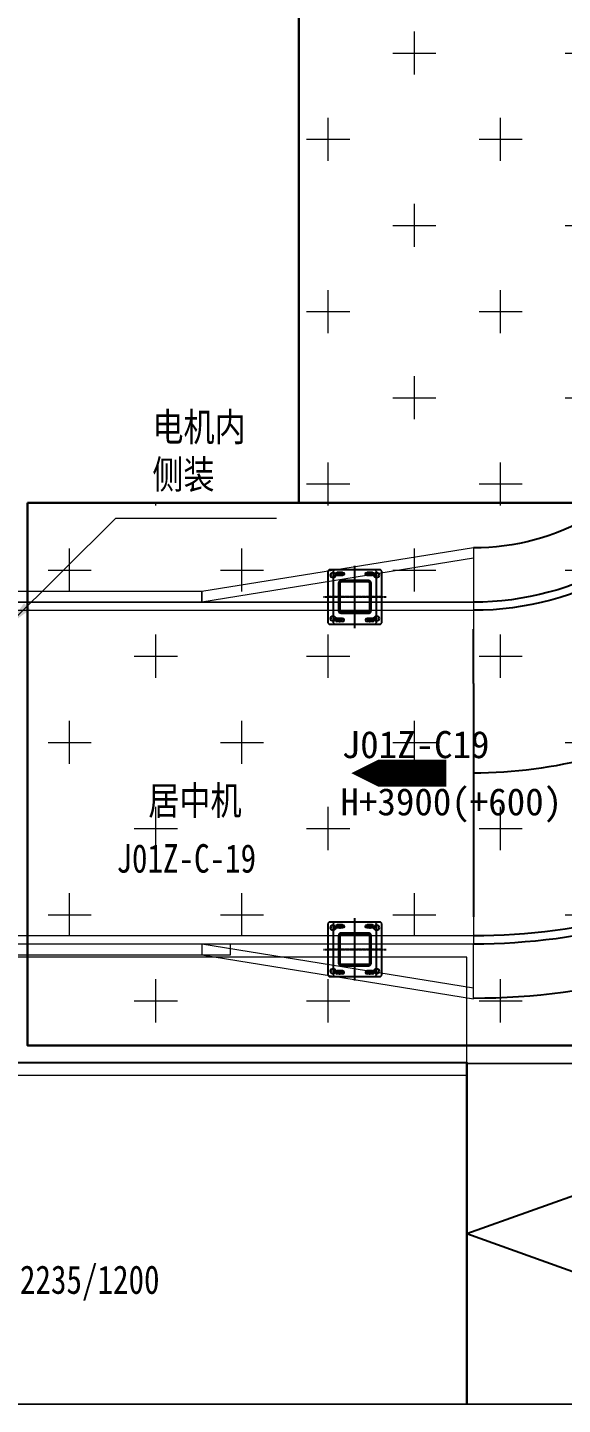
# Model space of a CAD drawing. Header units: millimetres. Extents: x 845401 to 948039, y 511594 to 550263.
# Drawn here: x 928863 to 930833, y 529615 to 534689 of the extents above; entities that cross this region are included whole.
import ezdxf
from ezdxf.enums import TextEntityAlignment as Align

# ---------------------------------------------------------------- set-up
doc = ezdxf.new("R2010")
doc.units = ezdxf.units.MM
for name, pattern in [('ACAD_ISO02W100', [15, 12, -3]), ('CENTER', [0]), ('CENTERX2', [4, 2.5, -0.5, 0.5, -0.5])]:
    doc.linetypes.add(name, pattern=pattern)
for name, color, linetype in [('00', 7, 'Continuous'), ('中心线层', 1, 'CENTERX2'), ('剖面线层', 2, 'Continuous'), ('焊接符号', 2, 'Continuous'), ('虚线', 4, 'ACAD_ISO02W100')]:
    doc.layers.add(name, color=color, linetype=linetype)
for name, color, linetype, lineweight in [('A-剖-0.10mm.......SECT-L01', 255, 'Continuous', 18), ('中心线', 1, 'CENTER', 9), ('物流设备', 7, 'Continuous', 5), ('粗实线', 7, 'Continuous', 30)]:
    doc.layers.add(name, color=color, linetype=linetype, lineweight=lineweight)
doc.styles.add('仿宋体', font='', dxfattribs={"width": 0.8})
doc.styles.add('宋体', font='simsun.ttc', dxfattribs={"width": 0.8, "height": 700})
doc.styles.get('仿宋体').set_extended_font_data('NSimSun')
doc.dimstyles.new('ISO-50倍', dxfattribs={"dimscale": 50, "dimtxt": 2.5, "dimasz": 2, "dimexe": 1.25, "dimexo": 0.625, "dimtad": 1, "dimtoh": 1, "dimdsep": 46, "dimtxsty": '仿宋体', "dimcen": 0, "dimclrd": 3, "dimclre": 3, "dimclrt": 7, "dimazin": 2, "dimtfac": 1, "dimtmove": 0, "dimatfit": 3, "dimfxl": 0, "dimlwd": -1, "dimlwe": -1, "dimarcsym": 0})
pattern_1 = [(0, (691447.87, 341554.85), (317.5, 317.5), [158.75, -476.25]), (90, (691527.24, 341475.47), (-317.5, 317.5), [158.75, -476.25])]

# ---------------------------------------------------------------- blocks, each defined once
blk = doc.blocks.new('132')
at = {"color": 4}
for p, q in [((0, -21, -19.2), (-1750, 606.5)), ((-1750, -650.5, -19.2), (0, -21.5, -19.2))]:
    blk.add_line(p, q, dxfattribs=at)
at = {"color": 4, "elevation": -19.2}
blk.add_lwpolyline([(-1750, -650.5), (0, -650), (0, 607), (-1750, 606.5)], close=True, dxfattribs=at)
blk = doc.blocks.new('*U100539')
at = {"color": 2}
for p, q in [((-1700, 2030), (-1700, 2230)), ((-1700, 1370), (-1700, 1170)), ((-330, 0), (-530, 0)), ((330, 0), (530, 0))]:
    blk.add_line(p, q, dxfattribs=at)
at = {"color": 1}
for p, q in [((-1700, 1370), (-1700, 2030)), ((-330, 0), (330, 0))]:
    blk.add_line(p, q, dxfattribs=at)
blk.add_lwpolyline([(-6.9, 152.9, 100, 100, 0.024821), (-20.6, 321.1, 200, 0, 0.025007), (-51.1, 488.2, 0, 0, 0)], format="xyseb")
at = {"color": 2}
for radius, start, end in [(2530, 60, 90), (2530, 45, 60), (2530, 30, 45), (1700, 60, 90), (1700, 45, 60), (2530, 0, 30), (1700, 30, 45), (870, 60, 90), (1700, 0, 30), (870, 45, 60), (870, 30, 45), (870, 0, 30)]:
    blk.add_arc((-1700, 0), radius, start, end, dxfattribs=at)
at = {"color": 1}
for radius, start, end in [(2330, 60, 90), (2330, 45, 60), (2330, 30, 45), (2330, 0, 30), (1070, 60, 90), (1070, 45, 60), (1070, 30, 45), (1070, 0, 30)]:
    blk.add_arc((-1700, 0), radius, start, end, dxfattribs=at)
at = {"color": 4}
for radius, start, end in [(2300, 60, 90), (2300, 45, 60), (2300, 30, 45), (2300, 0, 30), (1100, 60, 90), (1100, 45, 60), (1100, 30, 45), (1100, 0, 30)]:
    blk.add_arc((-1700, 0), radius, start, end, dxfattribs=at)
for tag, p in [('设备高度', (69, 513.7)), ('设备编号', (-291.6, 418.7))]:
    blk.add_attdef(tag, text='', height=100, rotation=285).set_placement(p, align=Align.CENTER)
at = {"flags": 1}
blk.add_attdef('设备类型', (-272.8, 82.2), '', height=100, dxfattribs=at)
blk = doc.blocks.new('*U100540')
at = {"color": 1}
blk.add_lwpolyline([(0, -630), (2000, -630), (2000, 630), (0, 630)], close=True, dxfattribs=at)
at = {"color": 4}
blk.add_lwpolyline([(0, -600), (2000, -600), (2000, 600), (0, 600)], close=True, dxfattribs=at)
blk.add_lwpolyline([(100, 0, 100, 100, 0), (250, 0, 200, 0, 0), (450, 0, 0, 0, 0)], format="xyseb")
for tag, p in [('设备编号', (485.2, 55.3)), ('设备高度', (489.7, -155.6))]:
    blk.add_attdef(tag, p, '', height=100)
at = {"flags": 1}
blk.add_attdef('设备类型', (7834.1, -37.1), '', height=100, dxfattribs=at)
blk = doc.blocks.new('SW_CENTERMARKSYMBOL_1')
at = {"layer": '中心线层', "color": 0, "linetype": 'CENTERX2', "lineweight": 18}
for p, q in [((-5, 0), (-8, 0)), ((0, 0), (-2.5, 0)), ((0, 5), (0, 8)), ((0, 0), (0, 2.5)), ((0, 0), (0, -2.5)), ((0, 0), (2.5, 0)), ((5, 0), (8, 0)), ((0, -5), (0, -8))]:
    blk.add_line(p, q, dxfattribs=at)
blk = doc.blocks.new('A$C0EA93B13')
at = {"layer": '剖面线层'}
h = blk.add_hatch(dxfattribs=at)
h.set_pattern_fill('STEEL', color=256, scale=4, angle=360)
h.set_pattern_definition([(45, (-777.313, -2370.405), (-8.980256, 8.980256), []), (45, (-777.313, -2364.055), (-8.980256, 8.980256), [])])
h.paths.add_polyline_path([(174.1, 175), (123.7, 175), (123.7, 170), (174.1, 170, -0.414214), (178.7, 165.4), (178.7, 115), (183.7, 115), (183.7, 165.4, 0.414214)])
h.paths.add_polyline_path([(123.7, 175), (73.3, 175, 0.414214), (63.7, 165.4), (63.7, 115), (68.7, 115), (68.7, 165.4, -0.414214), (73.3, 170), (123.7, 170)])
h.paths.add_polyline_path([(68.7, 115), (63.7, 115), (63.7, 64.6, 0.414214), (73.3, 55), (123.7, 55), (123.7, 60), (73.3, 60, -0.414214), (68.7, 64.6)])
h.paths.add_polyline_path([(183.7, 115), (178.7, 115), (178.7, 64.6, -0.414214), (174.1, 60), (123.7, 60), (123.7, 55), (174.1, 55, 0.414214), (183.7, 64.6)])
at = {"color": 7, "linetype": 'Continuous', "lineweight": 25}
for p, q in [((28.7, 215), (23.7, 210)), ((23.7, 210), (23.7, 20)), ((218.7, 215), (28.7, 215)), ((223.7, 210), (218.7, 215)), ((223.7, 20), (223.7, 210)), ((63.7, 165.4), (63.7, 64.6)), ((68.7, 165.4), (68.7, 64.6)), ((174.1, 175), (73.3, 175)), ((174.1, 170), (73.3, 170)), ((178.7, 64.6), (178.7, 165.4)), ((183.7, 64.6), (183.7, 165.4)), ((73.3, 60), (174.1, 60)), ((73.3, 55), (174.1, 55)), ((23.7, 20), (28.7, 15)), ((28.7, 15), (218.7, 15)), ((218.7, 15), (223.7, 20))]:
    blk.add_line(p, q, dxfattribs=at)
for centre in [(43.7, 195), (203.7, 195), (43.7, 35), (203.7, 35)]:
    blk.add_circle(centre, 9.5, dxfattribs=at)
for centre, radius, start, end in [((73.3, 165.4), 9.6, 90, 180), ((73.3, 165.4), 4.6, 90, 180), ((174.1, 165.4), 9.6, 0, 90), ((174.1, 165.4), 4.6, 0, 90), ((73.3, 64.6), 9.6, 180, 270), ((73.3, 64.6), 4.6, 180, 270), ((174.1, 64.6), 9.6, 270, 0), ((174.1, 64.6), 4.6, 270, 0)]:
    blk.add_arc(centre, radius, start, end, dxfattribs=at)
at = {"layer": '中心线层'}
for p, q in [((123.7, 230), (123.7, 0)), ((8.7, 115), (238.7, 115))]:
    blk.add_line(p, q, dxfattribs=at)
for p in [(43.7, 195), (203.7, 195), (43.7, 35), (203.7, 35)]:
    blk.add_blockref('SW_CENTERMARKSYMBOL_1', p, dxfattribs=at)
blk = doc.blocks.new('DSGDG')
at = {"color": 7, "linetype": 'Continuous', "lineweight": 25}
for p, q in [((95.8, 1999.2), (115.8, 1999.2)), ((95.8, 1988.2), (115.8, 1988.2))]:
    blk.add_line(p, q, dxfattribs=at)
for centre, start, end in [((95.8, 1993.7), 90, 270), ((115.8, 1993.7), 270, 90)]:
    blk.add_arc(centre, 5.5, start, end, dxfattribs=at)
at = {"layer": '中心线'}
for p, q in [((88.3, 1993.7), (123.3, 1993.7)), ((105.8, 2002.7), (105.8, 1984.7)), ((105.8, 1999.9), (105.8, 1987.5))]:
    blk.add_line(p, q, dxfattribs=at)
blk = doc.blocks.new('A$C3A1C310D')
at = {"layer": '焊接符号'}
h = blk.add_hatch(color=256, dxfattribs=at)
h.dxf.hatch_style = 1
h.paths.add_polyline_path([(104.7, 146.9), (106.7, 146.9), (106.7, 136.9), (104.7, 136.9)])
h.paths.add_polyline_path([(104.7, 156.9), (106.7, 156.9), (106.7, 146.9), (104.7, 146.9)])
h = blk.add_hatch(color=256, dxfattribs=at)
h.dxf.hatch_style = 1
h.paths.add_polyline_path([(131.7, 173.9), (131.7, 171.9), (141.7, 171.9), (141.7, 173.9)])
h.paths.add_polyline_path([(121.7, 173.9), (121.7, 171.9), (131.7, 171.9), (131.7, 173.9)])
h = blk.add_hatch(color=256, dxfattribs=at)
h.dxf.hatch_style = 1
h.paths.add_polyline_path([(166.7, 173.9), (166.7, 171.9), (176.7, 171.9), (176.7, 173.9)])
h.paths.add_polyline_path([(156.7, 173.9), (156.7, 171.9), (166.7, 171.9), (166.7, 173.9)])
h = blk.add_hatch(color=256, dxfattribs=at)
h.dxf.hatch_style = 1
h.paths.add_polyline_path([(201.7, 173.9), (201.7, 171.9), (191.7, 171.9), (191.7, 173.9)])
h.paths.add_polyline_path([(211.7, 173.9), (211.7, 171.9), (201.7, 171.9), (201.7, 173.9)])
h = blk.add_hatch(color=256, dxfattribs=at)
h.dxf.hatch_style = 1
h.paths.add_polyline_path([(228.6, 146.9), (226.6, 146.9), (226.6, 136.9), (228.6, 136.9)])
h.paths.add_polyline_path([(228.6, 156.9), (226.6, 156.9), (226.6, 146.9), (228.6, 146.9)])
h = blk.add_hatch(color=256, dxfattribs=at)
h.dxf.hatch_style = 1
h.paths.add_polyline_path([(104.7, 111.9), (106.7, 111.9), (106.7, 101.9), (104.7, 101.9)])
h.paths.add_polyline_path([(104.7, 121.9), (106.7, 121.9), (106.7, 111.9), (104.7, 111.9)])
h = blk.add_hatch(color=256, dxfattribs=at)
h.dxf.hatch_style = 1
h.paths.add_polyline_path([(228.6, 111.9), (226.6, 111.9), (226.6, 101.9), (228.6, 101.9)])
h.paths.add_polyline_path([(228.6, 121.9), (226.6, 121.9), (226.6, 111.9), (228.6, 111.9)])
h = blk.add_hatch(color=256, dxfattribs=at)
h.dxf.hatch_style = 1
h.paths.add_polyline_path([(104.7, 76.9), (106.7, 76.9), (106.7, 86.9), (104.7, 86.9)])
h.paths.add_polyline_path([(104.7, 66.9), (106.7, 66.9), (106.7, 76.9), (104.7, 76.9)])
h = blk.add_hatch(color=256, dxfattribs=at)
h.dxf.hatch_style = 1
h.paths.add_polyline_path([(131.7, 49.9), (131.7, 51.9), (141.7, 51.9), (141.7, 49.9)])
h.paths.add_polyline_path([(121.7, 49.9), (121.7, 51.9), (131.7, 51.9), (131.7, 49.9)])
h = blk.add_hatch(color=256, dxfattribs=at)
h.dxf.hatch_style = 1
h.paths.add_polyline_path([(166.7, 49.9), (166.7, 51.9), (176.7, 51.9), (176.7, 49.9)])
h.paths.add_polyline_path([(156.7, 49.9), (156.7, 51.9), (166.7, 51.9), (166.7, 49.9)])
h = blk.add_hatch(color=256, dxfattribs=at)
h.dxf.hatch_style = 1
h.paths.add_polyline_path([(201.7, 49.9), (201.7, 51.9), (191.7, 51.9), (191.7, 49.9)])
h.paths.add_polyline_path([(211.7, 49.9), (211.7, 51.9), (201.7, 51.9), (201.7, 49.9)])
h = blk.add_hatch(color=256, dxfattribs=at)
h.dxf.hatch_style = 1
h.paths.add_polyline_path([(228.6, 76.9), (226.6, 76.9), (226.6, 86.9), (228.6, 86.9)])
h.paths.add_polyline_path([(228.6, 66.9), (226.6, 66.9), (226.6, 76.9), (228.6, 76.9)])
at = {"color": 7, "linetype": 'Continuous', "lineweight": 25}
for p, q in [((71.7, 191.9), (66.7, 186.9)), ((66.7, 186.9), (66.7, 36.9)), ((261.7, 191.9), (71.7, 191.9)), ((266.7, 186.9), (261.7, 191.9)), ((266.7, 36.9), (266.7, 186.9)), ((66.7, 36.9), (71.7, 31.9)), ((71.7, 31.9), (261.7, 31.9)), ((261.7, 31.9), (266.7, 36.9))]:
    blk.add_line(p, q, dxfattribs=at)
at = {"layer": '中心线层'}
for p, q in [((166.7, 9.4), (166.7, 214.4)), ((56.7, 111.9), (276.7, 111.9))]:
    blk.add_line(p, q, dxfattribs=at)
at = {"layer": '虚线'}
for p, q in [((106.7, 162.3), (106.7, 61.5)), ((111.7, 162.3), (111.7, 61.5)), ((217.1, 171.9), (116.3, 171.9)), ((217.1, 166.9), (116.3, 166.9)), ((221.7, 61.5), (221.7, 162.3)), ((226.7, 61.5), (226.7, 162.3)), ((116.3, 56.9), (217.1, 56.9)), ((116.3, 51.9), (217.1, 51.9))]:
    blk.add_line(p, q, dxfattribs=at)
for centre, radius, start, end in [((116.3, 162.3), 9.6, 90, 180), ((116.3, 162.3), 4.6, 90, 180), ((217.1, 162.3), 9.6, 0, 90), ((217.1, 162.3), 4.6, 0, 90), ((116.3, 61.5), 9.6, 180, 270), ((116.3, 61.5), 4.6, 180, 270), ((217.1, 61.5), 9.6, 270, 0), ((217.1, 61.5), 4.6, 270, 0)]:
    blk.add_arc(centre, radius, start, end, dxfattribs=at)
at = {"rotation": 89.99999999999999}
for p in [(2075.4, 61.1), (2075.4, -48.9)]:
    blk.add_blockref('DSGDG', p, dxfattribs=at)
at = {"xscale": -1, "rotation": 270}
for p in [(-1742.1, 61.1), (-1742.1, -48.9)]:
    blk.add_blockref('DSGDG', p, dxfattribs=at)
blk = doc.blocks.new('G$C8DB13656')
at = {"color": 0, "linetype": 'ByBlock', "lineweight": -2}
for name, p in [('A$C0EA93B13', (-8.7, 0)), ('A$C3A1C310D', (-51.7, 3.1))]:
    blk.add_blockref(name, p, dxfattribs=at)
blk = doc.blocks.new('G$C92EDEFAC')
at = {"color": 7, "xscale": -1, "rotation": 90}
blk.add_blockref('G$C8DB13656', (230, 230), dxfattribs=at)
blk = doc.blocks.new('立腿底板')
at = {"color": 2, "xscale": -1, "rotation": 180}
blk.add_blockref('G$C92EDEFAC', (-115, 115), dxfattribs=at)
blk = doc.blocks.new('BC线平台')
at = {"layer": 'A-剖-0.10mm.......SECT-L01'}
h = blk.add_hatch(dxfattribs=at)
h.set_pattern_fill('CROSS', color=2, scale=50)
h.set_pattern_definition(pattern_1)
h.paths.add_polyline_path([(809174.2, 370096.4), (814169.9, 370096.4), (814169.9, 364896.4), (809174.2, 364896.4)])
h = blk.add_hatch(dxfattribs=at)
h.set_pattern_fill('CROSS', color=2, scale=50)
h.set_pattern_definition(pattern_1)
h.paths.add_polyline_path([(814174.1, 363700.4), (814976.1, 363700.4), (814976.1, 362896.4), (814174.1, 362896.4)])
h.paths.add_polyline_path([(808174.6, 364896.4), (814174.1, 364896.4), (814174.1, 362896.4), (808174.6, 362896.4)])
at = {"layer": 'A-剖-0.10mm.......SECT-L01', "elevation": -2.6}
blk.add_lwpolyline([(797641.3, 363222.2), (797641.3, 362787.2), (809792.3, 362787.5), (809792.3, 363222.5)], close=True, dxfattribs=at)
at = {"layer": '粗实线', "elevation": 1}
for points in [[(809174.2, 370096.4), (814169.9, 370096.4), (814169.9, 364896.4), (809174.2, 364896.4)], [(808174.6, 364896.4), (814174.1, 364896.4), (814174.1, 362896.4), (808174.6, 362896.4)]]:
    blk.add_lwpolyline(points, close=True, dxfattribs=at)
for p in [(809379.9, 364549.9, -31.6), (809379.9, 363250.9, -31.6)]:
    blk.add_blockref('立腿底板', p)
blk = doc.blocks.new('C线')
at = {"color": 4, "elevation": -22.5}
blk.add_lwpolyline([(1012350.5, 468453.6), (1008075.1, 468453.1), (1008075, 469713.1), (1012350.5, 469713.6)], close=True, dxfattribs=at)
at = {"layer": 'A-剖-0.10mm.......SECT-L01'}
blk.add_line((1011057.4, 471718.5), (1011649, 471718.5), dxfattribs=at)
at = {"layer": 'A-剖-0.10mm.......SECT-L01', "color": 2, "elevation": 25.4}
for points in [[(1011374.7, 471449.5), (1012374.7, 471611.5), (1012374.7, 471409.5), (1011374.7, 471409.5)], [(1011374.7, 471449.5), (1012374.7, 471611.5), (1012374.7, 471571.5), (1011374.7, 471409.5)], [(1010374.7, 471449.5), (1011374.7, 471449.5), (1011374.7, 471409.5), (1010374.7, 471409.5)], [(1010374.7, 470109.5), (1011479.7, 470109.5), (1011479.7, 470149.5), (1010374.7, 470149.5)], [(1011374.7, 470109.5), (1012374.7, 469947.5), (1012374.7, 470149.5), (1011374.7, 470149.5)], [(1011374.7, 470109.5), (1012374.7, 469947.5), (1012374.7, 469987.5), (1011374.7, 470149.5)]]:
    blk.add_lwpolyline(points, close=True, dxfattribs=at)
ref = blk.add_blockref('*U100539', (1014074.7, 472479.5, 25.4), dxfattribs=dict(xscale=-1, rotation=180))
ref.add_attrib('设备高度', 'H+3900(+600)', dxfattribs={"height": 100, "rotation": 75}).set_placement((1014143.7, 471965.8, 25.4), align=Align.CENTER)
ref.add_attrib('设备编号', 'J01Z-C-18', dxfattribs={"height": 100, "rotation": 75}).set_placement((1013783.1, 472060.8, 25.4), align=Align.CENTER)
at = {"color": 1, "xscale": -1}
blk.add_blockref('132', (1012350.5, 469103.6, 15.6), dxfattribs=at)
at = {"layer": '物流设备', "color": 0}
ref = blk.add_blockref('*U100540', (1012375, 470779.5, 25.4), dxfattribs=dict(at, xscale=-1))
ref.add_attrib('设备高度', 'H+3900(+600)', (1011885.2, 470624, 25.4), dxfattribs={"layer": '0', "height": 100})
ref.add_attrib('设备编号', 'J01Z-C19', (1011889.7, 470834.8, 25.4), dxfattribs={"layer": '0', "height": 100})
at = {"layer": 'A-剖-0.10mm.......SECT-L01', "color": 1, "char_height": 105, "attachment_point": 1, "style": '宋体'}
for s, insert, width in [('{\\C2;电机内侧装}', (1011192.3, 472107.7), 438.493), ('{\\C2;居中机}', (1011177.3, 470731.1, -3.6), 438.493), ('J01Z-C-19', (1011060, 470517.8), 1150.178), ('J01Z-C-32  H2235/1200', (1010018.7, 468965.7, -3.6), 1313.935)]:
    blk.add_mtext(s, dxfattribs=dict(at, insert=insert, width=width))
at = {"layer": 'A-剖-0.10mm.......SECT-L01'}
blk.add_leader([(1010660, 471323.4), (1011057.4, 471718.5)], dimstyle='ISO-50倍', override={"dimgap": 0.625, "dimtad": 0}, dxfattribs=at)

msp = doc.modelspace()

# ---------------------------------------------------------------- block references
at = {"layer": '00'}
for name, p in [('BC线平台', (120688.3, 168041.3, -1)), ('C线', (-81869.8, 61162.2))]:
    msp.add_blockref(name, p, dxfattribs=at)

doc.saveas('drawing.dxf')
